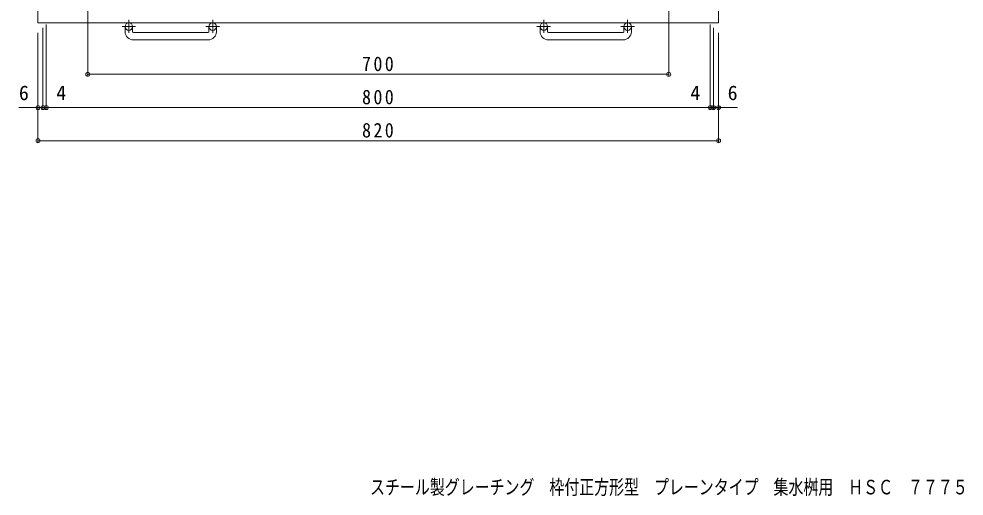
# Model space of a CAD drawing. Units: millimetres at full size, sheet at 1:6. Extents: x -960 to 1059, y -820 to 809.
# Drawn here: x -960 to 179, y -820 to -244 of the extents above; entities that cross this region are included whole.
import ezdxf
from ezdxf.enums import TextEntityAlignment as Align

# ---------------------------------------------------------------- set-up
doc = ezdxf.new("R2010")
doc.units = ezdxf.units.MM
doc.header["$LTSCALE"] = 6
doc.header["$PDMODE"] = 32
doc.header["$PDSIZE"] = 4.8
doc.linetypes.add('CHAIN1', pattern=[8, 5, -1, 1, -1])
doc.layers.add('A-1_ピット', color=2, linetype='Continuous', lineweight=9)
doc.layers.add('A-4_寸法', color=7, linetype='Continuous', lineweight=9)
doc.layers.add('F-5_F-5ﾚｲﾔ', color=2, linetype='Continuous')
doc.styles.add('ＭＳ ゴシック', font='')
doc.styles.get('ＭＳ ゴシック').set_extended_font_data('MS Gothic')

msp = doc.modelspace()

# ---------------------------------------------------------------- linework, layer by layer
at = {"layer": 'A-1_ピット'}
for p, q in [((-936.815, 570.85), (-936.815, -249.15)), ((-116.816, -249.15), (-116.816, 570.85)), ((-936.815, -249.15), (-116.816, -249.15)), ((-831.815, -259.751), (-831.815, -253.65)), ((-822.816, -259.751), (-822.816, -253.65)), ((-821.815, -260.75), (-731.815, -260.75)), ((-730.816, -259.751), (-730.816, -253.65)), ((-721.815, -259.751), (-721.815, -253.65)), ((-331.815, -259.751), (-331.815, -253.65)), ((-322.816, -259.751), (-322.816, -253.65)), ((-321.815, -260.75), (-231.815, -260.75)), ((-230.815, -259.751), (-230.815, -253.65)), ((-221.815, -259.751), (-221.815, -253.65)), ((-731.816, -269.75), (-821.815, -269.75)), ((-231.816, -269.75), (-321.815, -269.75))]:
    msp.add_line(p, q, dxfattribs=at)
at = {"layer": 'A-1_ピット', "linetype": 'CHAIN1'}
for p, q in [((-827.316, -245.543), (-827.316, -261.14)), ((-726.315, -245.543), (-726.315, -261.14)), ((-327.316, -245.543), (-327.316, -261.14)), ((-226.315, -245.543), (-226.315, -261.14)), ((-819.153, -253.65), (-835.56, -253.65)), ((-718.153, -253.65), (-734.559, -253.65)), ((-319.153, -253.65), (-335.56, -253.65)), ((-218.153, -253.65), (-234.559, -253.65))]:
    msp.add_line(p, q, dxfattribs=at)
at = {"layer": 'A-1_ピット'}
for centre in [(-827.316, -253.65), (-726.316, -253.65), (-327.316, -253.65), (-226.316, -253.65)]:
    msp.add_circle(centre, 4.5, dxfattribs=at)
for centre, radius, start, end in [((-821.815, -259.751), 10, 180, 270), ((-821.815, -259.751), 1, 180, 270), ((-731.816, -259.751), 10, 270, 0), ((-731.815, -259.751), 1, 270, 0), ((-321.815, -259.751), 10, 180, 270), ((-321.815, -259.751), 1, 180, 270), ((-231.816, -259.751), 10, 270, 0), ((-231.815, -259.751), 1, 270, 0)]:
    msp.add_arc(centre, radius, start, end, dxfattribs=at)
at = {"layer": 'A-4_寸法'}
for p, q in [((-876.815, -312.95), (-876.815, -201.15)), ((-176.816, -312.95), (-176.816, -201.15)), ((-936.815, -392.95), (-936.815, -261.15)), ((-930.815, -352.95), (-930.815, -255.15)), ((-926.815, -352.95), (-926.815, -251.15)), ((-126.815, -352.95), (-126.815, -251.15)), ((-122.816, -352.95), (-122.816, -255.15)), ((-116.816, -392.95), (-116.816, -261.15)), ((-876.815, -311.15), (-176.816, -311.15)), ((-936.815, -351.15), (-959.815, -351.15)), ((-936.815, -351.15), (-930.815, -351.15)), ((-930.815, -351.15), (-926.815, -351.15)), ((-926.815, -351.15), (-126.815, -351.15)), ((-126.815, -351.15), (-122.816, -351.15)), ((-122.816, -351.15), (-116.816, -351.15)), ((-116.816, -351.15), (-93.816, -351.15)), ((-936.815, -391.15), (-116.816, -391.15))]:
    msp.add_line(p, q, dxfattribs=at)
for p in [(-876.815, -311.15), (-176.816, -311.15), (-936.815, -351.15), (-930.815, -351.15), (-926.815, -351.15), (-126.815, -351.15), (-122.816, -351.15), (-116.816, -351.15), (-936.815, -391.15), (-116.816, -391.15)]:
    msp.add_point(p, dxfattribs=at)

# ---------------------------------------------------------------- texts
at = {"layer": 'A-4_寸法', "color": 2, "style": 'ＭＳ ゴシック'}
for s, p in [('6', (-959.815, -347.55)), ('4', (-914.815, -347.55)), ('4', (-150.816, -347.55)), ('6', (-105.816, -347.55))]:
    msp.add_text(s, height=17.6, dxfattribs=at).set_placement(p, align=Align.BOTTOM_LEFT)
at = {"layer": 'A-4_寸法', "color": 2, "char_height": 17.6, "attachment_point": 7, "style": 'ＭＳ ゴシック'}
for s, insert in [('\\T1.27;\\W0.9;700', (-546.316, -307.55)), ('\\T1.27;\\W0.9;800', (-546.315, -347.55)), ('\\T1.27;\\W0.9;820', (-546.315, -387.55))]:
    msp.add_mtext(s, dxfattribs=dict(at, insert=insert))
at = {"layer": 'F-5_F-5ﾚｲﾔ', "style": 'ＭＳ ゴシック', "width": 0.75}
msp.add_text('スチール製グレーチング\u3000枠付正方形型\u3000プレーンタイプ\u3000集水桝用\u3000ＨＳＣ\u3000７７７５', height=17.6, dxfattribs=at).set_placement((-536.7, -822.782), align=Align.BOTTOM_LEFT)

doc.saveas('drawing.dxf')
